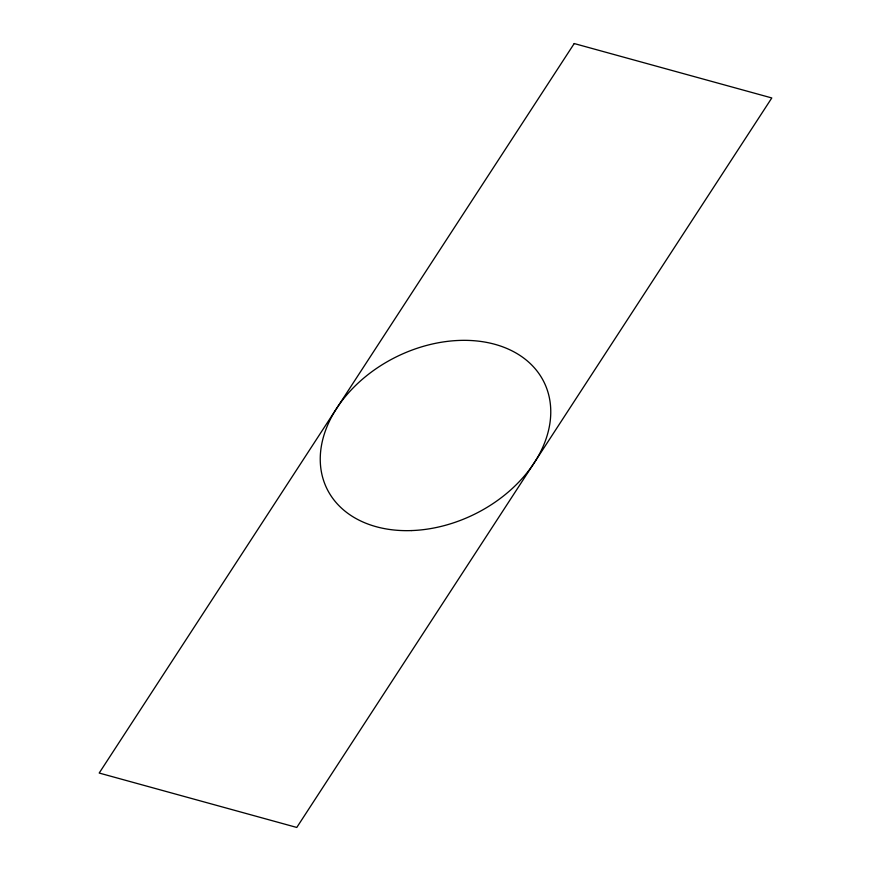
<?xml version="1.0" encoding="UTF-8"?>
<svg xmlns="http://www.w3.org/2000/svg" width="871" height="871" viewBox="0 0 871 871"><rect width="100%" height="100%" fill="white"/><g stroke="black" fill="none" stroke-linecap="round" stroke-linejoin="round"><path stroke-width="1.31" d="M574.218 43.55L99.196 773.045L296.782 827.45L771.804 97.955L574.218 43.55M411.7 530.57A120.917 87.862 -26.1 0 0 545.072 384.394A120.917 87.862 -26.1 0 0 349.728 391.536A120.917 87.862 -26.1 0 0 411.7 530.57"/></g></svg>
